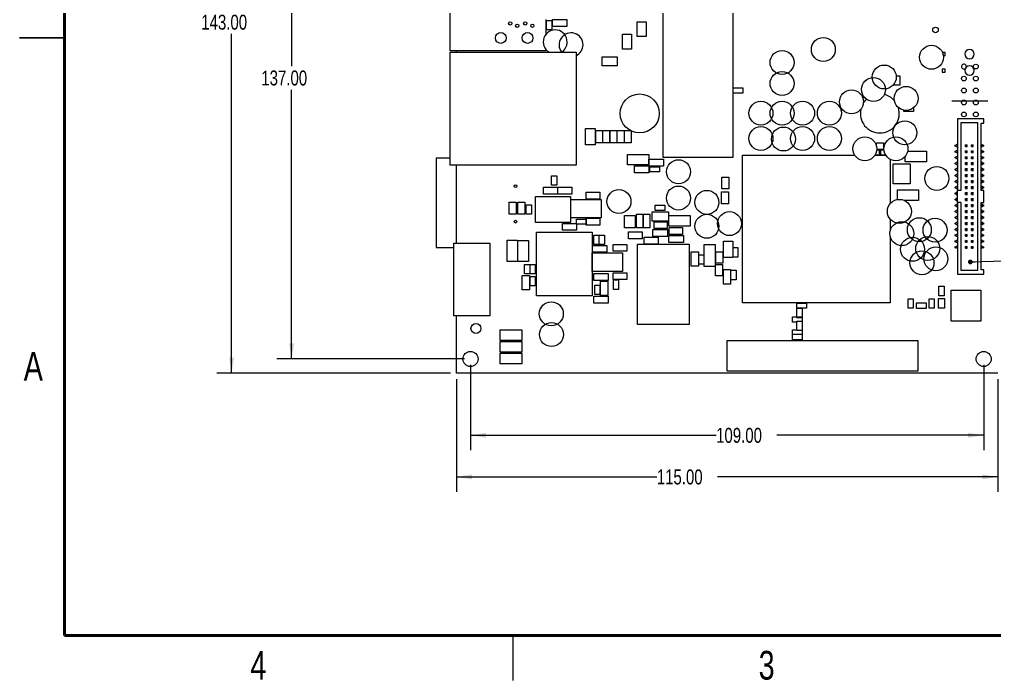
# Model space of a CAD drawing. Header units: millimetres. Extents: x 3 to 429, y 3 to 276.
# Drawn here: x 3.2 to 210.3, y 3.2 to 143.6 of the extents above; entities that cross this region are included whole.
import ezdxf

# ---------------------------------------------------------------- set-up
doc = ezdxf.new("R2010")
doc.units = ezdxf.units.MM
doc.styles.add('SLDTEXTSTYLE1', font='TXT', dxfattribs={"width": 0.75})
doc.dimstyles.new('SLDDIMSTYLE1', dxfattribs={"dimtxt": 3.175, "dimasz": 3.302, "dimexe": 0, "dimexo": 0.0625, "dimgap": 0.79375, "dimtad": 0, "dimtih": 1, "dimtoh": 1, "dimrnd": 1e-09, "dimzin": 4, "dimdsep": 46, "dimtxsty": 'SLDTEXTSTYLE1', "dimsah": 1, "dimcen": 0.09, "dimadec": 0, "dimazin": 1, "dimtfac": 1, "dimtofl": 0, "dimtmove": 0, "dimatfit": 3, "dimfxl": 1, "dimfrac": 2, "dimtolj": 1, "dimtzin": 12, "dimarcsym": 0})
doc.dimstyles.new('SLDDIMSTYLE4', dxfattribs={"dimtxt": 0.18, "dimasz": 1.016, "dimexe": 0, "dimexo": 0.0625, "dimgap": 0, "dimtad": 0, "dimtih": 1, "dimtoh": 1, "dimdec": 0, "dimrnd": 1e-09, "dimzin": 0, "dimdsep": 46, "dimtxsty": 'Standard', "dimblk1": 'DOT', "dimblk2": 'DOT', "dimsah": 1, "dimcen": 0.09, "dimadec": 0, "dimazin": 0, "dimtfac": 1.016, "dimtdec": 0, "dimtofl": 0, "dimtmove": 0, "dimatfit": 3, "dimldrblk": 'DOT', "dimfxl": 1, "dimfrac": 2, "dimtolj": 1, "dimtzin": 0, "dimarcsym": 0})

# ---------------------------------------------------------------- blocks, each defined once
blk = doc.blocks.new('_D_4')
at = {"color": 7, "linetype": 'Continuous', "lineweight": 0}
for p, q in [((94.69, 211.48), (45.06, 211.48)), ((48.23, 211.48), (48.23, 145.55)), ((48.23, 68.48), (48.23, 140.51)), ((94.69, 68.48), (45.06, 68.48))]:
    blk.add_line(p, q, dxfattribs=at)
at = {"color": 7, "linetype": 'Continuous', "lineweight": 18}
for points in [[(48.23, 211.48), (47.73, 208.18), (48.74, 208.18)], [(48.23, 68.48), (48.74, 71.78), (47.73, 71.78)]]:
    blk.add_solid(points, dxfattribs=at)
at = {"color": 7, "linetype": 'Continuous', "lineweight": 18, "insert": (41.78, 144.6), "char_height": 3.175, "attachment_point": 1, "style": 'SLDTEXTSTYLE1'}
blk.add_mtext('143.00', dxfattribs=at)
blk = doc.blocks.new('_D_5')
at = {"color": 7, "linetype": 'Continuous', "lineweight": 0}
for p, q in [((95.96, 67.21), (95.96, 43.25)), ((210.96, 67.21), (210.96, 43.25)), ((95.96, 46.43), (138.53, 46.43)), ((210.96, 46.43), (151.43, 46.43))]:
    blk.add_line(p, q, dxfattribs=at)
at = {"color": 7, "linetype": 'Continuous', "lineweight": 18}
for points in [[(95.96, 46.43), (99.26, 45.92), (99.26, 46.94)], [(210.96, 46.43), (207.66, 46.94), (207.66, 45.92)]]:
    blk.add_solid(points, dxfattribs=at)
at = {"color": 7, "linetype": 'Continuous', "lineweight": 18, "insert": (138.53, 48), "char_height": 3.175, "attachment_point": 1, "style": 'SLDTEXTSTYLE1'}
blk.add_mtext('115.00', dxfattribs=at)
blk = doc.blocks.new('_D_6')
at = {"color": 7, "linetype": 'Continuous', "lineweight": 0}
for p, q in [((98.96, 70.21), (98.96, 52.1)), ((207.96, 70.21), (207.96, 52.1)), ((98.96, 55.27), (151.13, 55.27)), ((207.96, 55.27), (164.03, 55.27))]:
    blk.add_line(p, q, dxfattribs=at)
at = {"color": 7, "linetype": 'Continuous', "lineweight": 18}
for points in [[(98.96, 55.27), (102.26, 54.76), (102.26, 55.78)], [(207.96, 55.27), (204.66, 55.78), (204.66, 54.76)]]:
    blk.add_solid(points, dxfattribs=at)
at = {"color": 7, "linetype": 'Continuous', "lineweight": 18, "insert": (151.13, 56.84), "char_height": 3.175, "attachment_point": 1, "style": 'SLDTEXTSTYLE1'}
blk.add_mtext('109.00', dxfattribs=at)
blk = doc.blocks.new('_D_7')
at = {"color": 7, "linetype": 'Continuous', "lineweight": 0}
for p, q in [((97.69, 208.48), (57.8, 208.48)), ((60.98, 208.48), (60.98, 133.7)), ((60.98, 71.48), (60.98, 128.66)), ((97.69, 71.48), (57.8, 71.48))]:
    blk.add_line(p, q, dxfattribs=at)
at = {"color": 7, "linetype": 'Continuous', "lineweight": 18}
for points in [[(60.98, 208.48), (60.47, 205.18), (61.48, 205.18)], [(60.98, 71.48), (61.48, 74.78), (60.47, 74.78)]]:
    blk.add_solid(points, dxfattribs=at)
at = {"color": 7, "linetype": 'Continuous', "lineweight": 18, "insert": (54.53, 132.75), "char_height": 3.175, "attachment_point": 1, "style": 'SLDTEXTSTYLE1'}
blk.add_mtext('137.00', dxfattribs=at)
blk = doc.blocks.new('_Dot')
at = {"color": 0, "linetype": 'ByBlock', "lineweight": -2}
blk.add_line((-0.5, 0), (-1, 0), dxfattribs=at)
at = {"color": 0, "linetype": 'ByBlock', "const_width": 0.5}
blk.add_lwpolyline([(-0.25, 0, 1), (0.25, 0, 1)], format="xyb", close=True, dxfattribs=at)

msp = doc.modelspace()

# ---------------------------------------------------------------- linework, layer by layer
at = {"color": 7, "linetype": 'Continuous', "lineweight": 50}
for p, q in [((12.7, 12.7), (12.7, 266.7)), ((419.1, 12.7), (12.7, 12.7))]:
    msp.add_line(p, q, dxfattribs=at)
at = {"color": 7, "linetype": 'Continuous', "lineweight": 25}
for p, q in [((139.86, 114.256), (139.86, 207.996)), ((154.65, 207.996), (154.65, 114.256)), ((94.664, 136.951), (94.664, 155.531)), ((114.964, 143.605), (114.964, 140.423)), ((115.122, 141.375), (115.122, 143.395)), ((115.122, 143.395), (116.222, 143.395)), ((116.222, 143.395), (116.222, 141.375)), ((116.407, 142.067), (116.407, 143.567)), ((116.407, 143.567), (119.408, 143.567)), ((119.408, 143.567), (119.408, 142.067)), ((134.382, 143.109), (136.282, 143.109)), ((134.382, 139.959), (134.382, 143.109)), ((136.282, 143.109), (136.282, 139.959)), ((116.222, 141.375), (115.122, 141.375)), ((119.408, 142.067), (116.407, 142.067)), ((3.174, 139.7), (12.701, 139.7)), ((12.7, 139.7), (3.175, 139.7)), ((131.261, 137.312), (131.261, 140.462)), ((131.261, 140.462), (133.161, 140.462)), ((133.161, 140.462), (133.161, 137.312)), ((136.282, 139.959), (134.382, 139.959)), ((114.964, 136.951), (94.664, 136.951)), ((95.959, 136.627), (95.959, 136.951)), ((114.964, 137.245), (114.964, 136.951)), ((133.161, 137.312), (131.261, 137.312)), ((94.664, 112.637), (94.664, 136.627)), ((94.664, 136.627), (121.384, 136.627)), ((121.384, 136.627), (121.384, 112.637)), ((126.957, 133.752), (126.957, 135.652)), ((126.957, 135.652), (130.107, 135.652)), ((130.107, 135.652), (130.107, 133.752)), ((199.78, 136.548), (199.224, 136.548)), ((199.4, 135.908), (199.78, 135.908)), ((199.78, 135.908), (199.78, 136.548)), ((130.107, 133.752), (126.957, 133.752)), ((199.14, 133.048), (199.14, 132.408)), ((199.78, 133.048), (199.14, 133.048)), ((199.78, 132.408), (199.78, 133.048)), ((204.267, 133.583), (204.24, 133.422)), ((189.38, 131.635), (190.136, 131.635)), ((190.136, 131.635), (190.136, 129.615)), ((199.14, 132.408), (199.78, 132.408)), ((154.785, 129.069), (156.825, 129.069)), ((154.785, 127.949), (154.785, 129.069)), ((156.825, 129.069), (156.825, 127.949)), ((189.036, 129.615), (189.036, 130.067)), ((190.136, 129.615), (189.036, 129.615)), ((156.825, 127.949), (154.785, 127.949)), ((191.002, 124.008), (191.002, 124.329)), ((193.022, 124.794), (193.022, 124.008)), ((193.022, 124.008), (191.002, 124.008)), ((202.38, 122.497), (202.38, 117.417)), ((207.968, 122.497), (202.38, 122.497)), ((207.968, 121.558), (207.968, 122.497)), ((123.415, 116.958), (123.415, 120.408)), ((123.415, 120.408), (125.415, 120.408)), ((125.415, 120.408), (125.415, 116.958)), ((206.698, 121.608), (203.142, 121.608)), ((203.142, 121.608), (203.142, 107.257)), ((206.698, 90.366), (206.698, 121.608)), ((207.46, 121.558), (207.968, 121.558)), ((207.46, 107.257), (207.46, 121.558)), ((125.57, 117.383), (125.57, 119.983)), ((125.57, 119.983), (127.02, 119.983)), ((127.02, 119.983), (127.02, 117.383)), ((127.094, 117.383), (127.094, 119.983)), ((127.094, 119.983), (128.544, 119.983)), ((128.544, 119.983), (128.544, 117.383)), ((128.593, 117.383), (128.593, 119.983)), ((128.593, 119.983), (130.042, 119.983)), ((130.042, 119.983), (130.042, 117.383)), ((130.142, 117.383), (130.142, 119.983)), ((130.142, 119.983), (131.592, 119.983)), ((131.592, 119.983), (131.592, 117.383)), ((131.666, 117.383), (131.666, 119.983)), ((131.666, 119.983), (132.937, 119.983)), ((133.116, 119.892), (133.116, 117.383)), ((125.415, 116.958), (123.415, 116.958)), ((127.02, 117.383), (125.57, 117.383)), ((128.544, 117.383), (127.094, 117.383)), ((130.042, 117.383), (128.593, 117.383)), ((131.592, 117.383), (130.142, 117.383)), ((133.116, 117.383), (131.666, 117.383)), ((185.215, 116.587), (185.215, 117.361)), ((185.215, 117.361), (186.665, 117.361)), ((186.665, 117.361), (186.665, 115.961)), ((201.872, 116.859), (202.101, 116.986)), ((201.872, 116.706), (201.872, 116.859)), ((202.101, 116.579), (201.872, 116.706)), ((202.101, 116.579), (202.101, 116.986)), ((202.38, 116.986), (202.101, 116.986)), ((202.101, 116.579), (202.38, 116.579)), ((202.38, 117.346), (202.38, 117.417)), ((202.507, 117.417), (202.38, 117.417)), ((202.444, 117.346), (202.38, 117.346)), ((202.38, 117.346), (202.38, 116.782)), ((202.444, 116.782), (202.38, 116.782)), ((202.38, 116.782), (202.38, 116.218)), ((202.444, 116.218), (202.38, 116.218)), ((202.38, 116.147), (202.38, 116.218)), ((202.507, 116.147), (202.38, 116.147)), ((202.38, 116.147), (202.38, 107.257)), ((202.444, 116.218), (202.444, 117.346)), ((202.507, 116.147), (202.507, 117.417)), ((204.082, 116.579), (204.082, 116.986)), ((204.209, 116.859), (204.082, 116.986)), ((204.082, 116.986), (204.489, 116.986)), ((204.082, 116.579), (204.209, 116.706)), ((204.082, 116.579), (204.489, 116.579)), ((204.209, 116.706), (204.209, 116.859)), ((204.209, 116.859), (204.362, 116.859)), ((204.209, 116.706), (204.362, 116.706)), ((204.489, 116.986), (204.362, 116.859)), ((204.362, 116.706), (204.362, 116.859)), ((204.362, 116.706), (204.489, 116.579)), ((204.489, 116.579), (204.489, 116.986)), ((205.479, 116.859), (205.352, 116.986)), ((205.352, 116.986), (205.759, 116.986)), ((205.352, 116.579), (205.352, 116.986)), ((205.352, 116.579), (205.479, 116.706)), ((205.352, 116.579), (205.759, 116.579)), ((205.479, 116.859), (205.632, 116.859)), ((205.479, 116.706), (205.479, 116.859)), ((205.479, 116.706), (205.632, 116.706)), ((205.759, 116.986), (205.632, 116.859)), ((205.632, 116.706), (205.632, 116.859)), ((205.632, 116.706), (205.759, 116.579)), ((205.759, 116.579), (205.759, 116.986)), ((207.74, 116.986), (207.46, 116.986)), ((207.46, 116.579), (207.74, 116.579)), ((207.74, 116.579), (207.74, 116.986)), ((207.74, 116.986), (207.968, 116.859)), ((207.968, 116.706), (207.74, 116.579)), ((207.968, 116.706), (207.968, 116.859)), ((94.664, 114.111), (91.689, 114.111)), ((91.689, 114.111), (91.689, 95.171)), ((132.345, 112.685), (132.345, 114.935)), ((132.345, 114.935), (136.845, 114.935)), ((136.845, 114.935), (136.845, 112.685)), ((136.855, 112.4), (136.855, 113.9)), ((136.855, 113.9), (139.955, 113.9)), ((154.65, 114.256), (139.86, 114.256)), ((139.955, 113.9), (139.955, 112.4)), ((156.765, 83.417), (156.765, 114.767)), ((156.765, 114.767), (180.552, 114.767)), ((184.878, 114.767), (187.164, 114.767)), ((186.023, 114.792), (184.892, 114.792)), ((185.252, 115.912), (186.023, 115.912)), ((186.665, 115.961), (185.256, 115.961)), ((185.852, 114.792), (185.852, 115.912)), ((185.852, 115.912), (186.789, 115.912)), ((187.149, 114.792), (185.852, 114.792)), ((186.023, 115.912), (186.023, 114.792)), ((191.3, 113.344), (191.3, 114.503)), ((191.819, 115.594), (195.8, 115.594)), ((195.8, 115.594), (195.8, 113.344)), ((201.872, 115.589), (202.101, 115.716)), ((201.872, 115.436), (201.872, 115.589)), ((202.101, 115.309), (201.872, 115.436)), ((201.872, 114.319), (202.101, 114.446)), ((201.872, 114.166), (201.872, 114.319)), ((202.101, 114.039), (201.872, 114.166)), ((202.101, 115.309), (202.101, 115.716)), ((202.38, 115.716), (202.101, 115.716)), ((202.101, 115.309), (202.38, 115.309)), ((202.101, 114.039), (202.101, 114.446)), ((202.38, 114.446), (202.101, 114.446)), ((202.101, 114.039), (202.38, 114.039)), ((204.082, 115.309), (204.082, 115.716)), ((204.209, 115.589), (204.082, 115.716)), ((204.082, 115.716), (204.489, 115.716)), ((204.082, 115.309), (204.209, 115.436)), ((204.082, 115.309), (204.489, 115.309)), ((204.082, 114.039), (204.082, 114.446)), ((204.209, 114.319), (204.082, 114.446)), ((204.082, 114.446), (204.489, 114.446)), ((204.082, 114.039), (204.209, 114.166)), ((204.082, 114.039), (204.489, 114.039)), ((204.209, 115.436), (204.209, 115.589)), ((204.209, 115.589), (204.362, 115.589)), ((204.209, 115.436), (204.362, 115.436)), ((204.209, 114.166), (204.209, 114.319)), ((204.209, 114.319), (204.362, 114.319)), ((204.209, 114.166), (204.362, 114.166)), ((204.489, 115.716), (204.362, 115.589)), ((204.362, 115.436), (204.362, 115.589)), ((204.362, 115.436), (204.489, 115.309)), ((204.489, 114.446), (204.362, 114.319)), ((204.362, 114.166), (204.362, 114.319)), ((204.362, 114.166), (204.489, 114.039)), ((204.489, 115.309), (204.489, 115.716)), ((204.489, 114.039), (204.489, 114.446)), ((205.352, 115.309), (205.352, 115.716)), ((205.479, 115.589), (205.352, 115.716)), ((205.352, 115.716), (205.759, 115.716)), ((205.352, 115.309), (205.479, 115.436)), ((205.352, 115.309), (205.759, 115.309)), ((205.352, 114.039), (205.352, 114.446)), ((205.479, 114.319), (205.352, 114.446)), ((205.352, 114.446), (205.759, 114.446)), ((205.352, 114.039), (205.479, 114.166)), ((205.352, 114.039), (205.759, 114.039)), ((205.479, 115.436), (205.479, 115.589)), ((205.479, 115.589), (205.632, 115.589)), ((205.479, 115.436), (205.632, 115.436)), ((205.479, 114.166), (205.479, 114.319)), ((205.479, 114.319), (205.632, 114.319)), ((205.479, 114.166), (205.632, 114.166)), ((205.759, 115.716), (205.632, 115.589)), ((205.632, 115.436), (205.632, 115.589)), ((205.632, 115.436), (205.759, 115.309)), ((205.759, 114.446), (205.632, 114.319)), ((205.632, 114.166), (205.632, 114.319)), ((205.632, 114.166), (205.759, 114.039)), ((205.759, 115.309), (205.759, 115.716)), ((205.759, 114.039), (205.759, 114.446)), ((207.74, 115.716), (207.46, 115.716)), ((207.46, 115.309), (207.74, 115.309)), ((207.74, 114.446), (207.46, 114.446)), ((207.46, 114.039), (207.74, 114.039)), ((207.74, 115.309), (207.74, 115.716)), ((207.74, 115.716), (207.968, 115.589)), ((207.968, 115.436), (207.74, 115.309)), ((207.74, 114.039), (207.74, 114.446)), ((207.74, 114.446), (207.968, 114.319)), ((207.968, 114.166), (207.74, 114.039)), ((207.968, 115.436), (207.968, 115.589)), ((207.968, 114.166), (207.968, 114.319)), ((121.384, 112.637), (94.664, 112.637)), ((95.959, 96.042), (95.959, 112.637)), ((136.845, 112.685), (132.345, 112.685)), ((133.832, 112.503), (136.832, 112.503)), ((133.832, 111.003), (133.832, 112.503)), ((136.832, 112.503), (136.832, 111.003)), ((139.955, 112.4), (136.855, 112.4)), ((137.065, 112.303), (139.085, 112.303)), ((137.065, 111.203), (137.065, 112.303)), ((139.085, 112.303), (139.085, 111.203)), ((188.115, 113.871), (188.115, 104.483)), ((188.724, 108.692), (188.724, 112.893)), ((188.724, 112.893), (192.324, 112.893)), ((195.8, 113.344), (191.3, 113.344)), ((192.324, 112.893), (192.324, 108.692)), ((201.872, 113.049), (202.101, 113.176)), ((201.872, 112.896), (201.872, 113.049)), ((202.101, 112.769), (201.872, 112.896)), ((201.872, 111.779), (202.101, 111.906)), ((202.101, 112.769), (202.101, 113.176)), ((202.38, 113.176), (202.101, 113.176)), ((202.101, 112.769), (202.38, 112.769)), ((202.101, 111.499), (202.101, 111.906)), ((202.38, 111.906), (202.101, 111.906)), ((204.209, 113.049), (204.082, 113.176)), ((204.082, 113.176), (204.489, 113.176)), ((204.082, 112.769), (204.082, 113.176)), ((204.082, 112.769), (204.209, 112.896)), ((204.082, 112.769), (204.489, 112.769)), ((204.082, 111.499), (204.082, 111.906)), ((204.209, 111.779), (204.082, 111.906)), ((204.082, 111.906), (204.489, 111.906)), ((204.209, 112.896), (204.209, 113.049)), ((204.209, 113.049), (204.362, 113.049)), ((204.209, 112.896), (204.362, 112.896)), ((204.489, 113.176), (204.362, 113.049)), ((204.362, 112.896), (204.362, 113.049)), ((204.362, 112.896), (204.489, 112.769)), ((204.489, 111.906), (204.362, 111.779)), ((204.489, 112.769), (204.489, 113.176)), ((204.489, 111.499), (204.489, 111.906)), ((205.479, 113.049), (205.352, 113.176)), ((205.352, 113.176), (205.759, 113.176)), ((205.352, 112.769), (205.352, 113.176)), ((205.352, 112.769), (205.479, 112.896)), ((205.352, 112.769), (205.759, 112.769)), ((205.352, 111.499), (205.352, 111.906)), ((205.479, 111.779), (205.352, 111.906)), ((205.352, 111.906), (205.759, 111.906)), ((205.479, 112.896), (205.479, 113.049)), ((205.479, 113.049), (205.632, 113.049)), ((205.479, 112.896), (205.632, 112.896)), ((205.759, 113.176), (205.632, 113.049)), ((205.632, 112.896), (205.632, 113.049)), ((205.632, 112.896), (205.759, 112.769)), ((205.759, 111.906), (205.632, 111.779)), ((205.759, 112.769), (205.759, 113.176)), ((205.759, 111.499), (205.759, 111.906)), ((207.74, 113.176), (207.46, 113.176)), ((207.46, 112.769), (207.74, 112.769)), ((207.74, 111.906), (207.46, 111.906)), ((207.74, 112.769), (207.74, 113.176)), ((207.74, 113.176), (207.968, 113.049)), ((207.968, 112.896), (207.74, 112.769)), ((207.74, 111.499), (207.74, 111.906)), ((207.74, 111.906), (207.968, 111.779)), ((207.968, 112.896), (207.968, 113.049)), ((116.189, 108.379), (116.189, 110.399)), ((116.189, 110.399), (117.309, 110.399)), ((117.309, 110.399), (117.309, 108.379)), ((136.832, 111.003), (133.832, 111.003)), ((139.085, 111.203), (137.065, 111.203)), ((152.321, 110.125), (153.821, 110.125)), ((152.321, 107.625), (152.321, 110.125)), ((153.821, 110.125), (153.821, 107.625)), ((201.872, 111.626), (201.872, 111.779)), ((202.101, 111.499), (201.872, 111.626)), ((201.872, 110.509), (202.101, 110.636)), ((201.872, 110.356), (201.872, 110.509)), ((202.101, 110.229), (201.872, 110.356)), ((202.101, 111.499), (202.38, 111.499)), ((202.101, 110.229), (202.101, 110.636)), ((202.38, 110.636), (202.101, 110.636)), ((202.101, 110.229), (202.38, 110.229)), ((204.082, 111.499), (204.209, 111.626)), ((204.082, 111.499), (204.489, 111.499)), ((204.082, 110.229), (204.082, 110.636)), ((204.209, 110.509), (204.082, 110.636)), ((204.082, 110.636), (204.489, 110.636)), ((204.082, 110.229), (204.209, 110.356)), ((204.082, 110.229), (204.489, 110.229)), ((204.209, 111.626), (204.209, 111.779)), ((204.209, 111.779), (204.362, 111.779)), ((204.209, 111.626), (204.362, 111.626)), ((204.209, 110.356), (204.209, 110.509)), ((204.209, 110.509), (204.362, 110.509)), ((204.209, 110.356), (204.362, 110.356)), ((204.362, 111.626), (204.362, 111.779)), ((204.362, 111.626), (204.489, 111.499)), ((204.489, 110.636), (204.362, 110.509)), ((204.362, 110.356), (204.362, 110.509)), ((204.362, 110.356), (204.489, 110.229)), ((204.489, 110.229), (204.489, 110.636)), ((205.352, 111.499), (205.479, 111.626)), ((205.352, 111.499), (205.759, 111.499)), ((205.352, 110.229), (205.352, 110.636)), ((205.479, 110.509), (205.352, 110.636)), ((205.352, 110.636), (205.759, 110.636)), ((205.352, 110.229), (205.479, 110.356)), ((205.352, 110.229), (205.759, 110.229)), ((205.479, 111.626), (205.479, 111.779)), ((205.479, 111.779), (205.632, 111.779)), ((205.479, 111.626), (205.632, 111.626)), ((205.479, 110.356), (205.479, 110.509)), ((205.479, 110.509), (205.632, 110.509)), ((205.479, 110.356), (205.632, 110.356)), ((205.632, 111.626), (205.632, 111.779)), ((205.632, 111.626), (205.759, 111.499)), ((205.759, 110.636), (205.632, 110.509)), ((205.632, 110.356), (205.632, 110.509)), ((205.632, 110.356), (205.759, 110.229)), ((205.759, 110.229), (205.759, 110.636)), ((207.46, 111.499), (207.74, 111.499)), ((207.74, 110.636), (207.46, 110.636)), ((207.46, 110.229), (207.74, 110.229)), ((207.968, 111.626), (207.74, 111.499)), ((207.74, 110.229), (207.74, 110.636)), ((207.74, 110.636), (207.968, 110.509)), ((207.968, 110.356), (207.74, 110.229)), ((207.968, 111.626), (207.968, 111.779)), ((207.968, 110.356), (207.968, 110.509)), ((114.457, 106.507), (114.457, 107.956)), ((114.457, 107.956), (117.457, 107.956)), ((117.309, 108.379), (116.189, 108.379)), ((117.457, 107.956), (117.457, 106.507)), ((117.495, 107.956), (120.495, 107.956)), ((117.495, 106.507), (117.495, 107.956)), ((120.495, 107.956), (120.495, 106.507)), ((192.324, 108.692), (188.724, 108.692)), ((201.872, 109.239), (202.101, 109.366)), ((201.872, 109.086), (201.872, 109.239)), ((202.101, 108.959), (201.872, 109.086)), ((201.872, 107.969), (202.101, 108.096)), ((201.872, 107.816), (201.872, 107.969)), ((202.101, 107.689), (201.872, 107.816)), ((202.101, 108.959), (202.101, 109.366)), ((202.38, 109.366), (202.101, 109.366)), ((202.101, 108.959), (202.38, 108.959)), ((202.101, 107.689), (202.101, 108.096)), ((202.38, 108.096), (202.101, 108.096)), ((202.101, 107.689), (202.38, 107.689)), ((204.082, 108.959), (204.082, 109.366)), ((204.209, 109.239), (204.082, 109.366)), ((204.082, 109.366), (204.489, 109.366)), ((204.082, 108.959), (204.209, 109.086)), ((204.082, 108.959), (204.489, 108.959)), ((204.082, 107.689), (204.082, 108.096)), ((204.209, 107.969), (204.082, 108.096)), ((204.082, 108.096), (204.489, 108.096)), ((204.082, 107.689), (204.209, 107.816)), ((204.082, 107.689), (204.489, 107.689)), ((204.209, 109.086), (204.209, 109.239)), ((204.209, 109.239), (204.362, 109.239)), ((204.209, 109.086), (204.362, 109.086)), ((204.209, 107.816), (204.209, 107.969)), ((204.209, 107.969), (204.362, 107.969)), ((204.209, 107.816), (204.362, 107.816)), ((204.489, 109.366), (204.362, 109.239)), ((204.362, 109.086), (204.362, 109.239)), ((204.362, 109.086), (204.489, 108.959)), ((204.489, 108.096), (204.362, 107.969)), ((204.362, 107.816), (204.362, 107.969)), ((204.362, 107.816), (204.489, 107.689)), ((204.489, 108.959), (204.489, 109.366)), ((204.489, 107.689), (204.489, 108.096)), ((205.352, 108.959), (205.352, 109.366)), ((205.479, 109.239), (205.352, 109.366)), ((205.352, 109.366), (205.759, 109.366)), ((205.352, 108.959), (205.479, 109.086)), ((205.352, 108.959), (205.759, 108.959)), ((205.352, 107.689), (205.352, 108.096)), ((205.479, 107.969), (205.352, 108.096)), ((205.352, 108.096), (205.759, 108.096)), ((205.352, 107.689), (205.479, 107.816)), ((205.352, 107.689), (205.759, 107.689)), ((205.479, 109.086), (205.479, 109.239)), ((205.479, 109.239), (205.632, 109.239)), ((205.479, 109.086), (205.632, 109.086)), ((205.479, 107.816), (205.479, 107.969)), ((205.479, 107.969), (205.632, 107.969)), ((205.479, 107.816), (205.632, 107.816)), ((205.759, 109.366), (205.632, 109.239)), ((205.632, 109.086), (205.632, 109.239)), ((205.632, 109.086), (205.759, 108.959)), ((205.759, 108.096), (205.632, 107.969)), ((205.632, 107.816), (205.632, 107.969)), ((205.632, 107.816), (205.759, 107.689)), ((205.759, 108.959), (205.759, 109.366)), ((205.759, 107.689), (205.759, 108.096)), ((207.74, 109.366), (207.46, 109.366)), ((207.46, 108.959), (207.74, 108.959)), ((207.74, 108.096), (207.46, 108.096)), ((207.46, 107.689), (207.74, 107.689)), ((207.74, 108.959), (207.74, 109.366)), ((207.74, 109.366), (207.968, 109.239)), ((207.968, 109.086), (207.74, 108.959)), ((207.74, 107.689), (207.74, 108.096)), ((207.74, 108.096), (207.968, 107.969)), ((207.968, 107.816), (207.74, 107.689)), ((207.968, 109.086), (207.968, 109.239)), ((207.968, 107.816), (207.968, 107.969)), ((112.76, 100.469), (112.76, 106.019)), ((112.76, 106.019), (120.21, 106.019)), ((117.457, 106.507), (114.457, 106.507)), ((120.495, 106.507), (117.495, 106.507)), ((120.21, 106.019), (120.21, 100.469)), ((123.521, 106.902), (126.421, 106.902)), ((123.521, 105.452), (123.521, 106.902)), ((126.421, 106.902), (126.421, 105.452)), ((152.286, 106.957), (153.786, 106.957)), ((152.286, 104.458), (152.286, 106.957)), ((153.821, 107.625), (152.321, 107.625)), ((153.786, 106.957), (153.786, 104.458)), ((189.635, 105.343), (189.635, 107.408)), ((189.635, 107.408), (194.135, 107.408)), ((194.135, 107.408), (194.135, 105.158)), ((201.872, 106.699), (202.101, 106.826)), ((201.872, 106.546), (201.872, 106.699)), ((202.101, 106.419), (201.872, 106.546)), ((202.101, 106.419), (202.101, 106.826)), ((202.38, 106.826), (202.101, 106.826)), ((202.101, 106.419), (202.38, 106.419)), ((203.142, 107.257), (202.38, 107.257)), ((202.38, 104.717), (202.38, 107.257)), ((204.082, 106.419), (204.082, 106.826)), ((204.209, 106.699), (204.082, 106.826)), ((204.082, 106.826), (204.489, 106.826)), ((204.082, 106.419), (204.209, 106.546)), ((204.082, 106.419), (204.489, 106.419)), ((204.209, 106.546), (204.209, 106.699)), ((204.209, 106.699), (204.362, 106.699)), ((204.209, 106.546), (204.362, 106.546)), ((204.489, 106.826), (204.362, 106.699)), ((204.362, 106.546), (204.362, 106.699)), ((204.362, 106.546), (204.489, 106.419)), ((204.489, 106.419), (204.489, 106.826)), ((205.352, 106.419), (205.352, 106.826)), ((205.479, 106.699), (205.352, 106.826)), ((205.352, 106.826), (205.759, 106.826)), ((205.352, 106.419), (205.479, 106.546)), ((205.352, 106.419), (205.759, 106.419)), ((205.479, 106.546), (205.479, 106.699)), ((205.479, 106.699), (205.632, 106.699)), ((205.479, 106.546), (205.632, 106.546)), ((205.759, 106.826), (205.632, 106.699)), ((205.632, 106.546), (205.632, 106.699)), ((205.632, 106.546), (205.759, 106.419)), ((205.759, 106.419), (205.759, 106.826)), ((207.968, 107.257), (207.46, 107.257)), ((207.968, 104.717), (207.968, 107.257)), ((107.195, 104.764), (108.695, 104.764)), ((107.195, 102.264), (107.195, 104.764)), ((108.695, 104.764), (108.695, 102.264)), ((109.007, 102.265), (109.007, 104.765)), ((109.007, 104.765), (110.507, 104.765)), ((110.507, 104.765), (110.507, 102.265)), ((110.81, 104.233), (111.909, 104.233)), ((110.81, 102.213), (110.81, 104.233)), ((111.909, 104.233), (111.909, 102.213)), ((120.296, 101.428), (120.296, 105.378)), ((120.296, 105.378), (126.696, 105.378)), ((126.421, 105.452), (123.521, 105.452)), ((126.696, 105.378), (126.696, 101.428)), ((138.213, 104.129), (140.233, 104.129)), ((138.213, 103.029), (138.213, 104.129)), ((140.233, 104.129), (140.233, 103.029)), ((153.786, 104.458), (152.286, 104.458)), ((194.135, 105.158), (191.085, 105.158)), ((201.872, 105.429), (202.101, 105.556)), ((201.872, 105.276), (201.872, 105.429)), ((202.101, 105.149), (201.872, 105.276)), ((201.872, 104.159), (202.101, 104.286)), ((201.872, 104.006), (201.872, 104.159)), ((202.101, 103.879), (201.872, 104.006)), ((202.101, 105.149), (202.101, 105.556)), ((202.38, 105.556), (202.101, 105.556)), ((202.101, 105.149), (202.38, 105.149)), ((202.101, 103.879), (202.101, 104.286)), ((202.38, 104.286), (202.101, 104.286)), ((202.101, 103.879), (202.38, 103.879)), ((202.38, 104.717), (202.38, 89.477)), ((203.142, 104.717), (202.38, 104.717)), ((203.142, 104.717), (203.142, 90.366)), ((204.082, 105.149), (204.082, 105.556)), ((204.209, 105.429), (204.082, 105.556)), ((204.082, 105.556), (204.489, 105.556)), ((204.082, 105.149), (204.209, 105.276)), ((204.082, 105.149), (204.489, 105.149)), ((204.082, 103.879), (204.082, 104.286)), ((204.209, 104.159), (204.082, 104.286)), ((204.082, 104.286), (204.489, 104.286)), ((204.082, 103.879), (204.209, 104.006)), ((204.082, 103.879), (204.489, 103.879)), ((204.209, 105.276), (204.209, 105.429)), ((204.209, 105.429), (204.362, 105.429)), ((204.209, 105.276), (204.362, 105.276)), ((204.209, 104.006), (204.209, 104.159)), ((204.209, 104.159), (204.362, 104.159)), ((204.209, 104.006), (204.362, 104.006)), ((204.489, 105.556), (204.362, 105.429)), ((204.362, 105.276), (204.362, 105.429)), ((204.362, 105.276), (204.489, 105.149)), ((204.489, 104.286), (204.362, 104.159)), ((204.362, 104.006), (204.362, 104.159)), ((204.362, 104.006), (204.489, 103.879)), ((204.489, 105.149), (204.489, 105.556)), ((204.489, 103.879), (204.489, 104.286)), ((205.352, 105.149), (205.352, 105.556)), ((205.479, 105.429), (205.352, 105.556)), ((205.352, 105.556), (205.759, 105.556)), ((205.352, 105.149), (205.479, 105.276)), ((205.352, 105.149), (205.759, 105.149)), ((205.352, 103.879), (205.352, 104.286)), ((205.479, 104.159), (205.352, 104.286)), ((205.352, 104.286), (205.759, 104.286)), ((205.352, 103.879), (205.479, 104.006)), ((205.352, 103.879), (205.759, 103.879)), ((205.479, 105.276), (205.479, 105.429)), ((205.479, 105.429), (205.632, 105.429)), ((205.479, 105.276), (205.632, 105.276)), ((205.479, 104.006), (205.479, 104.159)), ((205.479, 104.159), (205.632, 104.159)), ((205.479, 104.006), (205.632, 104.006)), ((205.759, 105.556), (205.632, 105.429)), ((205.632, 105.276), (205.632, 105.429)), ((205.632, 105.276), (205.759, 105.149)), ((205.759, 104.286), (205.632, 104.159)), ((205.632, 104.006), (205.632, 104.159)), ((205.632, 104.006), (205.759, 103.879)), ((205.759, 105.149), (205.759, 105.556)), ((205.759, 103.879), (205.759, 104.286)), ((207.46, 104.717), (207.968, 104.717)), ((207.46, 90.417), (207.46, 104.717)), ((207.74, 104.286), (207.46, 104.286)), ((207.46, 103.879), (207.74, 103.879)), ((207.74, 103.879), (207.74, 104.286)), ((207.74, 104.286), (207.968, 104.159)), ((207.968, 104.006), (207.74, 103.879)), ((207.968, 104.006), (207.968, 104.159)), ((108.695, 102.264), (107.195, 102.264)), ((110.507, 102.265), (109.007, 102.265)), ((111.909, 102.213), (110.81, 102.213)), ((131.662, 99.333), (131.662, 101.983)), ((131.662, 101.983), (133.912, 101.983)), ((133.912, 101.983), (133.912, 99.333)), ((134.189, 99.356), (134.189, 102.257)), ((134.189, 102.257), (135.639, 102.257)), ((135.626, 102.248), (137.075, 102.248)), ((135.626, 99.348), (135.626, 102.248)), ((135.639, 102.257), (135.639, 99.356)), ((137.075, 102.248), (137.075, 99.348)), ((137.521, 100.745), (137.521, 102.745)), ((137.521, 102.745), (141.016, 102.745)), ((140.233, 103.029), (138.213, 103.029)), ((141.016, 102.745), (141.016, 100.745)), ((141.123, 101.93), (145.623, 101.93)), ((141.123, 99.68), (141.123, 101.93)), ((145.623, 101.93), (145.623, 99.68)), ((201.872, 102.889), (202.101, 103.016)), ((201.872, 102.736), (201.872, 102.889)), ((202.101, 102.609), (201.872, 102.736)), ((201.872, 101.619), (202.101, 101.746)), ((201.872, 101.466), (201.872, 101.619)), ((202.101, 102.609), (202.101, 103.016)), ((202.38, 103.016), (202.101, 103.016)), ((202.101, 102.609), (202.38, 102.609)), ((202.101, 101.339), (202.101, 101.746)), ((202.38, 101.746), (202.101, 101.746)), ((204.082, 102.609), (204.082, 103.016)), ((204.209, 102.889), (204.082, 103.016)), ((204.082, 103.016), (204.489, 103.016)), ((204.082, 102.609), (204.209, 102.736)), ((204.082, 102.609), (204.489, 102.609)), ((204.082, 101.339), (204.082, 101.746)), ((204.209, 101.619), (204.082, 101.746)), ((204.082, 101.746), (204.489, 101.746)), ((204.209, 102.736), (204.209, 102.889)), ((204.209, 102.889), (204.362, 102.889)), ((204.209, 102.736), (204.362, 102.736)), ((204.209, 101.466), (204.209, 101.619)), ((204.209, 101.619), (204.362, 101.619)), ((204.489, 103.016), (204.362, 102.889)), ((204.362, 102.736), (204.362, 102.889)), ((204.362, 102.736), (204.489, 102.609)), ((204.489, 101.746), (204.362, 101.619)), ((204.362, 101.466), (204.362, 101.619)), ((204.489, 102.609), (204.489, 103.016)), ((204.489, 101.339), (204.489, 101.746)), ((205.479, 102.889), (205.352, 103.016)), ((205.352, 103.016), (205.759, 103.016)), ((205.352, 102.609), (205.352, 103.016)), ((205.352, 102.609), (205.479, 102.736)), ((205.352, 102.609), (205.759, 102.609)), ((205.352, 101.339), (205.352, 101.746)), ((205.479, 101.619), (205.352, 101.746)), ((205.352, 101.746), (205.759, 101.746)), ((205.479, 102.889), (205.632, 102.889)), ((205.479, 102.736), (205.479, 102.889)), ((205.479, 102.736), (205.632, 102.736)), ((205.479, 101.466), (205.479, 101.619)), ((205.479, 101.619), (205.632, 101.619)), ((205.759, 103.016), (205.632, 102.889)), ((205.632, 102.736), (205.632, 102.889)), ((205.632, 102.736), (205.759, 102.609)), ((205.759, 101.746), (205.632, 101.619)), ((205.632, 101.466), (205.632, 101.619)), ((205.759, 102.609), (205.759, 103.016)), ((205.759, 101.339), (205.759, 101.746)), ((207.74, 103.016), (207.46, 103.016)), ((207.46, 102.609), (207.74, 102.609)), ((207.74, 101.746), (207.46, 101.746)), ((207.74, 102.609), (207.74, 103.016)), ((207.74, 103.016), (207.968, 102.889)), ((207.968, 102.736), (207.74, 102.609)), ((207.74, 101.339), (207.74, 101.746)), ((207.74, 101.746), (207.968, 101.619)), ((207.968, 102.736), (207.968, 102.889)), ((207.968, 101.466), (207.968, 101.619)), ((120.21, 100.469), (112.76, 100.469)), ((118.485, 98.836), (118.485, 100.286)), ((118.485, 100.286), (121.485, 100.286)), ((126.696, 101.428), (120.296, 101.428)), ((121.485, 100.286), (121.485, 98.836)), ((121.497, 101.179), (123.517, 101.179)), ((121.497, 100.079), (121.497, 101.179)), ((123.517, 100.079), (121.497, 100.079)), ((123.517, 101.179), (123.517, 100.079)), ((123.521, 99.904), (123.521, 101.354)), ((123.521, 101.354), (126.421, 101.354)), ((126.421, 99.904), (123.521, 99.904)), ((126.421, 101.354), (126.421, 99.904)), ((141.016, 100.745), (137.521, 100.745)), ((137.945, 99.191), (137.945, 100.641)), ((137.945, 100.641), (140.745, 100.641)), ((140.745, 100.641), (140.745, 99.191)), ((145.623, 99.68), (141.123, 99.68)), ((188.115, 101.18), (188.115, 98.741)), ((202.101, 101.339), (201.872, 101.466)), ((201.872, 100.349), (202.101, 100.476)), ((201.872, 100.196), (201.872, 100.349)), ((202.101, 100.069), (201.872, 100.196)), ((202.101, 101.339), (202.38, 101.339)), ((202.101, 100.069), (202.101, 100.476)), ((202.38, 100.476), (202.101, 100.476)), ((202.101, 100.069), (202.38, 100.069)), ((204.082, 101.339), (204.209, 101.466)), ((204.082, 101.339), (204.489, 101.339)), ((204.082, 100.069), (204.082, 100.476)), ((204.209, 100.349), (204.082, 100.476)), ((204.082, 100.476), (204.489, 100.476)), ((204.082, 100.069), (204.209, 100.196)), ((204.082, 100.069), (204.489, 100.069)), ((204.209, 101.466), (204.362, 101.466)), ((204.209, 100.196), (204.209, 100.349)), ((204.209, 100.349), (204.362, 100.349)), ((204.209, 100.196), (204.362, 100.196)), ((204.362, 101.466), (204.489, 101.339)), ((204.489, 100.476), (204.362, 100.349)), ((204.362, 100.196), (204.362, 100.349)), ((204.362, 100.196), (204.489, 100.069)), ((204.489, 100.069), (204.489, 100.476)), ((205.352, 101.339), (205.479, 101.466)), ((205.352, 101.339), (205.759, 101.339)), ((205.352, 100.069), (205.352, 100.476)), ((205.479, 100.349), (205.352, 100.476)), ((205.352, 100.476), (205.759, 100.476)), ((205.352, 100.069), (205.479, 100.196)), ((205.352, 100.069), (205.759, 100.069)), ((205.479, 101.466), (205.632, 101.466)), ((205.479, 100.196), (205.479, 100.349)), ((205.479, 100.349), (205.632, 100.349)), ((205.479, 100.196), (205.632, 100.196)), ((205.632, 101.466), (205.759, 101.339)), ((205.759, 100.476), (205.632, 100.349)), ((205.632, 100.196), (205.632, 100.349)), ((205.632, 100.196), (205.759, 100.069)), ((205.759, 100.069), (205.759, 100.476)), ((207.46, 101.339), (207.74, 101.339)), ((207.74, 100.476), (207.46, 100.476)), ((207.46, 100.069), (207.74, 100.069)), ((207.968, 101.466), (207.74, 101.339)), ((207.74, 100.069), (207.74, 100.476)), ((207.74, 100.476), (207.968, 100.349)), ((207.968, 100.196), (207.74, 100.069)), ((207.968, 100.196), (207.968, 100.349)), ((112.998, 98.386), (124.798, 98.386)), ((112.998, 84.886), (112.998, 98.386)), ((121.485, 98.836), (118.485, 98.836)), ((124.798, 98.386), (124.798, 84.886)), ((125.155, 95.782), (125.155, 97.802)), ((125.155, 97.802), (126.255, 97.802)), ((126.255, 97.802), (126.255, 95.782)), ((126.324, 97.802), (127.424, 97.802)), ((126.324, 95.782), (126.324, 97.802)), ((127.424, 97.802), (127.424, 95.782)), ((133.912, 99.333), (131.662, 99.333)), ((132.512, 97.021), (132.512, 98.471)), ((132.512, 98.471), (135.412, 98.471)), ((135.639, 99.356), (134.189, 99.356)), ((135.412, 98.471), (135.412, 97.021)), ((137.075, 99.348), (135.626, 99.348)), ((137.719, 97.49), (137.719, 98.99)), ((137.719, 98.99), (140.819, 98.99)), ((140.819, 97.49), (137.719, 97.49)), ((140.745, 99.191), (137.945, 99.191)), ((140.819, 98.99), (140.819, 97.49)), ((141.123, 97.72), (144.222, 97.72)), ((141.123, 96.22), (141.123, 97.72)), ((141.172, 99.371), (143.973, 99.371)), ((141.172, 97.921), (141.172, 99.371)), ((143.973, 97.921), (141.172, 97.921)), ((143.973, 99.371), (143.973, 97.921)), ((144.222, 97.72), (144.222, 96.22)), ((188.115, 97.449), (188.115, 83.417)), ((201.872, 99.079), (202.101, 99.206)), ((201.872, 98.926), (201.872, 99.079)), ((202.101, 98.799), (201.872, 98.926)), ((201.872, 97.809), (202.101, 97.936)), ((201.872, 97.656), (201.872, 97.809)), ((202.101, 97.529), (201.872, 97.656)), ((202.101, 98.799), (202.101, 99.206)), ((202.38, 99.206), (202.101, 99.206)), ((202.101, 98.799), (202.38, 98.799)), ((202.101, 97.529), (202.101, 97.936)), ((202.38, 97.936), (202.101, 97.936)), ((202.101, 97.529), (202.38, 97.529)), ((204.209, 99.079), (204.082, 99.206)), ((204.082, 99.206), (204.489, 99.206)), ((204.082, 98.799), (204.082, 99.206)), ((204.082, 98.799), (204.209, 98.926)), ((204.082, 98.799), (204.489, 98.799)), ((204.209, 97.809), (204.082, 97.936)), ((204.082, 97.936), (204.489, 97.936)), ((204.082, 97.529), (204.082, 97.936)), ((204.082, 97.529), (204.209, 97.656)), ((204.082, 97.529), (204.489, 97.529)), ((204.209, 98.926), (204.209, 99.079)), ((204.209, 99.079), (204.362, 99.079)), ((204.209, 98.926), (204.362, 98.926)), ((204.209, 97.809), (204.362, 97.809)), ((204.209, 97.656), (204.209, 97.809)), ((204.209, 97.656), (204.362, 97.656)), ((204.489, 99.206), (204.362, 99.079)), ((204.362, 98.926), (204.362, 99.079)), ((204.362, 98.926), (204.489, 98.799)), ((204.489, 97.936), (204.362, 97.809)), ((204.362, 97.656), (204.362, 97.809)), ((204.362, 97.656), (204.489, 97.529)), ((204.489, 98.799), (204.489, 99.206)), ((204.489, 97.529), (204.489, 97.936)), ((205.479, 99.079), (205.352, 99.206)), ((205.352, 99.206), (205.759, 99.206)), ((205.352, 98.799), (205.352, 99.206)), ((205.352, 98.799), (205.479, 98.926)), ((205.352, 98.799), (205.759, 98.799)), ((205.479, 97.809), (205.352, 97.936)), ((205.352, 97.936), (205.759, 97.936)), ((205.352, 97.529), (205.352, 97.936)), ((205.352, 97.529), (205.479, 97.656)), ((205.352, 97.529), (205.759, 97.529)), ((205.479, 98.926), (205.479, 99.079)), ((205.479, 99.079), (205.632, 99.079)), ((205.479, 98.926), (205.632, 98.926)), ((205.479, 97.809), (205.632, 97.809)), ((205.479, 97.656), (205.479, 97.809)), ((205.479, 97.656), (205.632, 97.656)), ((205.759, 99.206), (205.632, 99.079)), ((205.632, 98.926), (205.632, 99.079)), ((205.632, 98.926), (205.759, 98.799)), ((205.759, 97.936), (205.632, 97.809)), ((205.632, 97.656), (205.632, 97.809)), ((205.632, 97.656), (205.759, 97.529)), ((205.759, 98.799), (205.759, 99.206)), ((205.759, 97.529), (205.759, 97.936)), ((207.74, 99.206), (207.46, 99.206)), ((207.46, 98.799), (207.74, 98.799)), ((207.74, 97.936), (207.46, 97.936)), ((207.46, 97.529), (207.74, 97.529)), ((207.74, 98.799), (207.74, 99.206)), ((207.74, 99.206), (207.968, 99.079)), ((207.968, 98.926), (207.74, 98.799)), ((207.74, 97.529), (207.74, 97.936)), ((207.74, 97.936), (207.968, 97.809)), ((207.968, 97.656), (207.74, 97.529)), ((207.968, 98.926), (207.968, 99.079)), ((207.968, 97.656), (207.968, 97.809)), ((95.454, 80.625), (95.454, 96.042)), ((95.454, 96.042), (103.074, 96.042)), ((103.074, 96.042), (103.074, 80.625)), ((106.722, 96.692), (108.972, 96.692)), ((106.722, 92.193), (106.722, 96.692)), ((108.972, 96.692), (108.972, 92.193)), ((109.033, 96.667), (111.283, 96.667)), ((109.033, 92.167), (109.033, 96.667)), ((111.283, 96.667), (111.283, 92.167)), ((124.891, 95.612), (127.891, 95.612)), ((124.891, 94.162), (124.891, 95.612)), ((126.255, 95.782), (125.155, 95.782)), ((127.424, 95.782), (126.324, 95.782)), ((127.891, 95.612), (127.891, 94.162)), ((129.274, 94.36), (129.274, 95.81)), ((129.274, 95.81), (132.175, 95.81)), ((132.175, 95.81), (132.175, 94.36)), ((135.412, 97.021), (132.512, 97.021)), ((134.429, 78.805), (134.429, 95.83)), ((134.429, 95.83), (145.429, 95.83)), ((135.831, 95.872), (135.831, 97.321)), ((135.831, 97.321), (138.831, 97.321)), ((138.831, 95.872), (135.831, 95.872)), ((138.831, 97.321), (138.831, 95.872)), ((144.222, 96.22), (141.123, 96.22)), ((145.429, 95.83), (145.429, 78.805)), ((148.617, 95.825), (150.917, 95.825)), ((148.617, 91.125), (148.617, 95.825)), ((150.917, 95.825), (150.917, 91.125)), ((152.696, 96.505), (154.696, 96.505)), ((152.696, 93.055), (152.696, 96.505)), ((154.696, 96.505), (154.696, 93.055)), ((201.872, 96.539), (202.101, 96.666)), ((201.872, 96.386), (201.872, 96.539)), ((202.101, 96.259), (201.872, 96.386)), ((201.872, 95.269), (202.101, 95.396)), ((201.872, 95.116), (201.872, 95.269)), ((202.101, 96.259), (202.101, 96.666)), ((202.38, 96.666), (202.101, 96.666)), ((202.101, 96.259), (202.38, 96.259)), ((202.101, 94.989), (202.101, 95.396)), ((202.38, 95.396), (202.101, 95.396)), ((204.082, 96.259), (204.082, 96.666)), ((204.209, 96.539), (204.082, 96.666)), ((204.082, 96.666), (204.489, 96.666)), ((204.082, 96.259), (204.209, 96.386)), ((204.082, 96.259), (204.489, 96.259)), ((204.209, 95.269), (204.082, 95.396)), ((204.082, 95.396), (204.489, 95.396)), ((204.082, 94.989), (204.082, 95.396)), ((204.209, 96.386), (204.209, 96.539)), ((204.209, 96.539), (204.362, 96.539)), ((204.209, 96.386), (204.362, 96.386)), ((204.209, 95.269), (204.362, 95.269)), ((204.209, 95.116), (204.209, 95.269)), ((204.489, 96.666), (204.362, 96.539)), ((204.362, 96.386), (204.362, 96.539)), ((204.362, 96.386), (204.489, 96.259)), ((204.489, 95.396), (204.362, 95.269)), ((204.362, 95.116), (204.362, 95.269)), ((204.489, 96.259), (204.489, 96.666)), ((204.489, 94.989), (204.489, 95.396)), ((205.479, 96.539), (205.352, 96.666)), ((205.352, 96.666), (205.759, 96.666)), ((205.352, 96.259), (205.352, 96.666)), ((205.352, 96.259), (205.479, 96.386)), ((205.352, 96.259), (205.759, 96.259)), ((205.479, 95.269), (205.352, 95.396)), ((205.352, 95.396), (205.759, 95.396)), ((205.352, 94.989), (205.352, 95.396)), ((205.479, 96.386), (205.479, 96.539)), ((205.479, 96.539), (205.632, 96.539)), ((205.479, 96.386), (205.632, 96.386)), ((205.479, 95.269), (205.632, 95.269)), ((205.479, 95.116), (205.479, 95.269)), ((205.759, 96.666), (205.632, 96.539)), ((205.632, 96.386), (205.632, 96.539)), ((205.632, 96.386), (205.759, 96.259)), ((205.759, 95.396), (205.632, 95.269)), ((205.632, 95.116), (205.632, 95.269)), ((205.759, 96.259), (205.759, 96.666)), ((205.759, 94.989), (205.759, 95.396)), ((207.74, 96.666), (207.46, 96.666)), ((207.46, 96.259), (207.74, 96.259)), ((207.74, 95.396), (207.46, 95.396)), ((207.74, 96.259), (207.74, 96.666)), ((207.74, 96.666), (207.968, 96.539)), ((207.968, 96.386), (207.74, 96.259)), ((207.74, 94.989), (207.74, 95.396)), ((207.74, 95.396), (207.968, 95.269)), ((207.968, 96.386), (207.968, 96.539)), ((207.968, 95.116), (207.968, 95.269)), ((91.689, 95.171), (95.454, 95.171)), ((124.814, 90.054), (124.814, 94.005)), ((124.814, 94.005), (131.214, 94.005)), ((127.891, 94.162), (124.891, 94.162)), ((132.175, 94.36), (129.274, 94.36)), ((131.214, 94.005), (131.214, 90.054)), ((145.86, 94.248), (147.36, 94.248)), ((145.86, 91.198), (145.86, 94.248)), ((147.36, 94.248), (147.36, 91.198)), ((147.431, 91.611), (147.431, 93.631)), ((147.431, 93.631), (148.531, 93.631)), ((148.531, 93.631), (148.531, 91.611)), ((151.041, 91.802), (151.041, 94.202)), ((151.041, 94.202), (152.541, 94.202)), ((152.541, 94.202), (152.541, 91.802)), ((154.696, 95.155), (155.77, 95.155)), ((155.77, 95.155), (155.77, 93.135)), ((202.101, 94.989), (201.872, 95.116)), ((202.38, 94.989), (202.101, 94.989)), ((204.082, 94.989), (204.209, 95.116)), ((204.082, 94.989), (204.489, 94.989)), ((204.209, 95.116), (204.362, 95.116)), ((204.362, 95.116), (204.489, 94.989)), ((205.352, 94.989), (205.479, 95.116)), ((205.352, 94.989), (205.759, 94.989)), ((205.479, 95.116), (205.632, 95.116)), ((205.632, 95.116), (205.759, 94.989)), ((207.74, 94.989), (207.46, 94.989)), ((207.968, 95.116), (207.74, 94.989)), ((108.972, 92.193), (106.722, 92.193)), ((111.283, 92.167), (109.033, 92.167)), ((110.449, 89.534), (110.449, 91.554)), ((110.449, 91.554), (111.549, 91.554)), ((111.549, 91.554), (111.549, 89.534)), ((111.617, 89.534), (111.617, 91.554)), ((111.617, 91.554), (112.717, 91.554)), ((112.717, 91.554), (112.717, 89.534)), ((147.36, 91.198), (145.86, 91.198)), ((148.531, 91.611), (147.431, 91.611)), ((150.917, 91.125), (148.617, 91.125)), ((151.016, 91.51), (152.516, 91.51)), ((151.016, 89.11), (151.016, 91.51)), ((152.541, 91.802), (151.041, 91.802)), ((152.516, 91.51), (152.516, 89.11)), ((154.696, 93.055), (152.696, 93.055)), ((155.77, 93.135), (154.696, 93.135)), ((109.97, 89.236), (111.52, 89.236)), ((109.97, 86.186), (109.97, 89.236)), ((111.549, 89.534), (110.449, 89.534)), ((111.52, 89.236), (111.52, 86.186)), ((112.717, 89.534), (111.617, 89.534)), ((131.214, 90.054), (124.814, 90.054)), ((125.17, 89.617), (128.171, 89.617)), ((125.17, 88.117), (125.17, 89.617)), ((128.171, 89.617), (128.171, 88.117)), ((129.257, 88.335), (129.257, 89.785)), ((129.257, 89.785), (132.157, 89.785)), ((132.157, 89.785), (132.157, 88.335)), ((152.516, 89.11), (151.016, 89.11)), ((152.667, 87.394), (152.667, 90.494)), ((152.667, 90.494), (154.167, 90.494)), ((154.167, 90.494), (154.167, 87.394)), ((154.264, 90.304), (155.364, 90.304)), ((154.264, 88.284), (154.264, 90.304)), ((155.364, 90.304), (155.364, 88.284)), ((202.38, 89.477), (207.968, 89.477)), ((203.142, 90.366), (206.698, 90.366)), ((207.968, 90.417), (207.46, 90.417)), ((207.968, 89.477), (207.968, 90.417)), ((111.617, 87.001), (111.617, 89.021)), ((111.617, 89.021), (112.717, 89.021)), ((112.717, 87.001), (111.617, 87.001)), ((112.717, 89.021), (112.717, 87.001)), ((128.171, 88.117), (125.17, 88.117)), ((125.371, 87.185), (126.47, 87.185)), ((125.371, 85.165), (125.371, 87.185)), ((126.47, 87.185), (126.47, 85.165)), ((126.607, 84.955), (126.607, 88.005)), ((126.607, 88.005), (128.157, 88.005)), ((128.157, 88.005), (128.157, 84.955)), ((132.157, 88.335), (129.257, 88.335)), ((129.316, 86.232), (129.316, 88.252)), ((129.316, 88.252), (130.416, 88.252)), ((130.416, 88.252), (130.416, 86.232)), ((154.167, 87.394), (152.667, 87.394)), ((155.364, 88.284), (154.264, 88.284)), ((111.52, 86.186), (109.97, 86.186)), ((126.47, 85.165), (125.371, 85.165)), ((128.157, 84.955), (126.607, 84.955)), ((130.416, 86.232), (129.316, 86.232)), ((198.429, 84.886), (198.429, 86.905)), ((198.429, 86.905), (199.55, 86.905)), ((199.55, 86.905), (199.55, 84.886)), ((201.039, 79.533), (201.039, 86.073)), ((201.039, 86.073), (207.379, 86.073)), ((207.379, 86.073), (207.379, 79.533)), ((124.798, 84.886), (112.998, 84.886)), ((125.17, 84.842), (128.171, 84.842)), ((125.17, 83.342), (125.17, 84.842)), ((128.171, 83.342), (125.17, 83.342)), ((128.171, 84.842), (128.171, 83.342)), ((188.115, 83.417), (156.765, 83.417)), ((168.296, 82.243), (168.296, 83.363)), ((168.296, 83.363), (170.316, 83.363)), ((170.316, 83.363), (170.316, 82.243)), ((191.909, 82.243), (191.909, 84.263)), ((191.909, 84.263), (193.009, 84.263)), ((193.009, 84.263), (193.009, 82.243)), ((193.708, 82.178), (193.708, 83.428)), ((193.708, 83.428), (195.757, 83.428)), ((195.757, 83.428), (195.757, 82.178)), ((196.364, 84.263), (197.464, 84.263)), ((196.364, 82.243), (196.364, 84.263)), ((197.464, 84.263), (197.464, 82.243)), ((198.364, 82.27), (198.364, 84.32)), ((198.364, 84.32), (199.615, 84.32)), ((199.55, 84.886), (198.429, 84.886)), ((199.615, 84.32), (199.615, 82.27)), ((168.28, 82.26), (169.4, 82.26)), ((168.28, 80.24), (168.28, 82.26)), ((170.316, 82.243), (168.296, 82.243)), ((169.4, 82.26), (169.4, 80.24)), ((193.009, 82.243), (191.909, 82.243)), ((195.757, 82.178), (193.708, 82.178)), ((197.464, 82.243), (196.364, 82.243)), ((199.615, 82.27), (198.364, 82.27)), ((103.074, 80.625), (95.454, 80.625)), ((95.959, 68.477), (95.959, 80.625)), ((145.429, 78.805), (134.429, 78.805)), ((167.37, 79.315), (167.37, 80.435)), ((167.37, 80.435), (169.39, 80.435)), ((168.29, 79.315), (167.37, 79.315)), ((169.4, 80.24), (168.28, 80.24)), ((168.29, 77.49), (168.29, 79.51)), ((168.29, 79.51), (169.39, 79.51)), ((169.39, 80.435), (169.39, 79.51)), ((169.39, 79.51), (169.39, 77.49)), ((207.379, 79.533), (201.039, 79.533)), ((105.234, 75.364), (105.234, 77.665)), ((105.234, 77.665), (109.834, 77.665)), ((109.834, 77.665), (109.834, 75.364)), ((167.325, 75.515), (167.325, 76.766)), ((167.325, 76.766), (169.375, 76.766)), ((167.37, 76.766), (167.37, 77.685)), ((167.37, 77.685), (168.29, 77.685)), ((169.39, 77.49), (168.29, 77.49)), ((169.375, 76.766), (169.375, 75.515)), ((169.39, 77.49), (169.39, 76.565)), ((109.834, 75.364), (105.234, 75.364)), ((105.234, 72.901), (105.234, 75.201)), ((105.234, 75.201), (109.834, 75.201)), ((109.834, 75.201), (109.834, 72.901)), ((153.49, 68.872), (153.49, 75.372)), ((153.49, 75.372), (193.99, 75.372)), ((169.375, 75.515), (167.325, 75.515)), ((169.39, 76.565), (169.375, 76.565)), ((193.99, 75.372), (193.99, 68.872)), ((109.834, 72.901), (105.234, 72.901)), ((105.234, 70.411), (105.234, 72.712)), ((105.234, 72.712), (109.834, 72.712)), ((109.834, 72.712), (109.834, 70.411)), ((109.834, 70.411), (105.234, 70.411)), ((210.96, 68.477), (95.959, 68.477)), ((193.99, 68.872), (153.49, 68.872)), ((107.95, 12.7), (107.95, 3.175))]:
    msp.add_line(p, q, dxfattribs=at)
at = {"color": 7, "linetype": 'Continuous'}
msp.add_line((201.192, 126.338), (208.861, 126.338), dxfattribs=at)
at = {"color": 7, "linetype": 'Continuous', "lineweight": 25, "flags": 128}
msp.add_lwpolyline([(182.4, 125.827), (182.829, 126.395), (183.072, 126.644)], dxfattribs=at)
at = {"color": 7, "linetype": 'Continuous', "lineweight": 25}
for centre, radius in [((107.399, 142.741), 0.35), ((110.599, 142.741), 0.35), ((105.399, 139.671), 1.15), ((108.899, 142.241), 0.35), ((111.079, 139.671), 1.15), ((112.099, 142.241), 0.35), ((197.73, 141.357), 0.6), ((173.904, 137.23), 2.545), ((165.139, 134.464), 2.545), ((196.879, 135.56), 2.545), ((186.849, 131.368), 2.545), ((206.297, 133.583), 0.51), ((165.139, 129.99), 2.545), ((184.546, 128.719), 2.545), ((203.757, 131.043), 0.51), ((206.297, 131.043), 0.51), ((179.87, 126.102), 2.545), ((191.491, 126.827), 2.545), ((203.757, 128.503), 0.51), ((206.297, 128.503), 0.51), ((134.905, 123.625), 4.14), ((203.757, 125.963), 0.51), ((206.297, 125.963), 0.51), ((160.656, 123.691), 2.545), ((165.139, 123.691), 2.545), ((169.501, 123.691), 2.545), ((175.185, 123.691), 2.545), ((203.757, 123.423), 0.51), ((206.297, 123.423), 0.51), ((160.656, 118.306), 2.545), ((165.436, 118.198), 2.545), ((169.501, 118.306), 2.545), ((175.185, 118.306), 2.545), ((191.199, 119.522), 2.545), ((182.715, 116.109), 2.545), ((189.327, 116.109), 2.545), ((143.156, 111.248), 2.545), ((198.019, 109.829), 2.545), ((108.509, 108.191), 0.3), ((143.132, 105.664), 2.545), ((130.498, 104.928), 2.545), ((149.175, 104.742), 2.545), ((190.052, 102.832), 2.545), ((149.175, 99.662), 2.545), ((153.978, 100.227), 2.545), ((194.299, 98.935), 2.545), ((108.509, 100.641), 0.3), ((190.577, 98.095), 2.545), ((197.631, 98.824), 2.545), ((196.076, 94.936), 2.545), ((192.855, 94.769), 2.545), ((197.798, 92.742), 2.545), ((194.854, 91.909), 2.545), ((116.128, 81.083), 2.545), ((100.128, 77.971), 1.063), ((116.154, 76.661), 2.545), ((98.959, 71.477), 1.6), ((207.961, 71.477), 1.6)]:
    msp.add_circle(centre, radius, dxfattribs=at)
for centre, radius, start, end in [((116.953, 138.834), 2.545, 0, 240.14241), ((120.32, 138.21), 2.545, 0, 218.45912), ((116.953, 138.834), 2.545, 299.85759, 0), ((120.32, 138.21), 2.545, 294.71241, 0), ((204.96, 136.228), 1, 0, 180), ((204.96, 136.228), 1, 180, 0), ((203.757, 133.583), 0.51, 0, 307.64944), ((204.96, 132.728), 1, 0, 180), ((204.96, 132.728), 1, 180, 0), ((185.905, 123.625), 4.14, 41.97695, 76.704), ((185.905, 123.625), 4.14, 167.50748, 270), ((185.905, 123.625), 4.14, 270, 17.66478)]:
    msp.add_arc(centre, radius, start, end, dxfattribs=at)

# ---------------------------------------------------------------- texts
at = {"color": 7, "linetype": 'Continuous', "lineweight": 0, "char_height": 6.096, "attachment_point": 2, "style": 'SLDTEXTSTYLE1'}
for s, insert in [('A', (6.107, 72.964)), ('4', (53.914, 9.464)), ('3', (161.864, 9.464))]:
    msp.add_mtext(s, dxfattribs=dict(at, insert=insert))

# ---------------------------------------------------------------- dimensions: what is measured, and where the dimension line sits
at = {"color": 7, "linetype": 'Continuous', "lineweight": 18}
for base, p1, p2, picture, middle in [((48.233, 68.477), (95.959, 211.478), (95.959, 68.477), '_D_4', (48.233, 143.03)), ((60.977, 208.479), (98.959, 71.477), (98.959, 208.479), '_D_7', (60.977, 131.177))]:
    dim = msp.add_linear_dim(base=base, p1=p1, p2=p2, angle=90, dimstyle='SLDDIMSTYLE1', dxfattribs=at)
    dim.commit()
    dim.dimension.update_dxf_attribs({"geometry": picture, "text_midpoint": middle, "dimtype": 160})
for base, p1, p2, picture, middle in [((207.961, 55.271), (98.959, 71.477), (207.961, 71.477), '_D_6', (157.583, 55.271)), ((95.959, 46.429), (210.96, 68.477), (95.959, 68.477), '_D_5', (144.978, 46.429))]:
    dim = msp.add_linear_dim(base=base, p1=p1, p2=p2, dimstyle='SLDDIMSTYLE1', dxfattribs=at)
    dim.commit()
    dim.dimension.update_dxf_attribs({"geometry": picture, "text_midpoint": middle, "dimtype": 160})

# ---------------------------------------------------------------- leaders
at = {"color": 7, "linetype": 'Continuous', "lineweight": 0}
msp.add_leader([(205.127, 92.083), (261.321, 93.805), (267.671, 93.805)], dimstyle='SLDDIMSTYLE4', dxfattribs=at)

doc.saveas('drawing.dxf')
